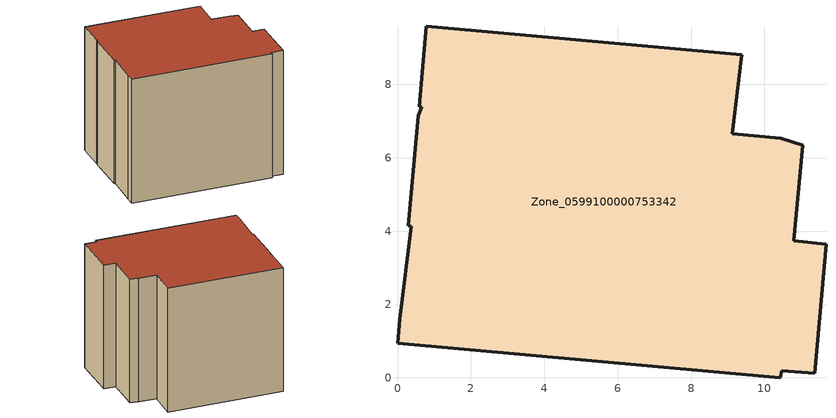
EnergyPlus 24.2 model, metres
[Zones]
Zone_0599100000753342
 floor ground (C_G): 0.56,7.15 0.67,7.39 0.59,7.39 0.79,9.59 9.38,8.81 9.13,6.65 10.45,6.53 11.04,6.34 10.8,3.74 11.68,3.64 11.37,0.12 10.47,0.19 10.44,0 0,0.94 0.06,1.6 0.38,4.14 0.29,4.14 z0
 wall outside (C_F): 9.38,8.81 0.79,9.59 0.59,7.39 0.67,7.39 0.56,7.15 0.29,4.14 0.38,4.14 0.06,1.6 0,0.94 10.44,0 10.47,0.19 11.37,0.12 11.68,3.64 10.8,3.74 11.04,6.34 10.45,6.53 9.13,6.65 9.38,8.81 z0:9.57
 roof outside (C_R): 0.56,7.15 0.29,4.14 0.38,4.14 0.06,1.6 0,0.94 10.44,0 10.47,0.19 11.37,0.12 11.68,3.64 10.8,3.74 11.04,6.34 10.45,6.53 9.13,6.65 9.38,8.81 0.79,9.59 0.59,7.39 0.67,7.39 z9.57
[BUILDING]
Pand.0599100000753342: North Axis=0; Terrain=City; Loads Convergence Tolerance Value=0.04; Temperature Convergence Tolerance Value=0.4; Solar Distribution=FullExterior; Maximum Number of Warmup Days=25; Minimum Number of Warmup Days=1
[Site:Location]
Rotterdam.The.Hague.AP_ZH_NLD Design_Conditions: Latitude=51.96; Longitude=4.45; Time Zone=1; Elevation=-4.5
[SITE:GROUNDTEMPERATURE:BUILDINGSURFACE]
18, 18, 18, 18, 18, 18, 18, 18, 18, 18, 18, 18
[MATERIAL] Thermal Absorptance=0.9; Solar Absorptance=0.7; Visible Absorptance=0.7
Name | Roughness | Thickness | Conductivity | Density | Specific Heat
G.TC.2006-2014 | MediumSmooth | 0.15 | 0.06 | 540 | 1210
F.TC.2006-2014 | Rough | 0.3 | 0.12 | 1920 | 840
R.TC.2006-2014 | MediumRough | 0.2 | 0.08 | 1500 | 1000
[CONSTRUCTION]
C_G: G.TC.2006-2014
C_F: F.TC.2006-2014
C_R: R.TC.2006-2014
[ZONE]
Zone_0599100000753342: Type=1; Multiplier=1; Ceiling Height=Autocalculate; Volume=Autocalculate; Floor Area=autocalculate; Part of Total Floor Area=Yes
[ZONEINFILTRATION:DESIGNFLOWRATE]
Infil_Zone_0599100000753342: Zone or ZoneList or Space or SpaceList=Zone_0599100000753342; Schedule=AlwaysOn; Design Flow Rate Calculation Method=Flow/Area; Flow Rate per Floor Area=0.0015; Constant Term Coefficient=1; Temperature Term Coefficient=0; Velocity Term Coefficient=0; Velocity Squared Term Coefficient=0
[HVACTEMPLATE:ZONE:IDEALLOADSAIRSYSTEM]
Zone_0599100000753342: Maximum Heating Supply Air Temperature=50; Minimum Cooling Supply Air Temperature=13; Maximum Heating Supply Air Humidity Ratio=0.0156; Minimum Cooling Supply Air Humidity Ratio=0.0077; Heating Limit=NoLimit; Cooling Limit=NoLimit; Dehumidification Control Type=ConstantSensibleHeatRatio; Cooling Sensible Heat Ratio=0.7; Dehumidification Setpoint=60; Humidification Control Type=None; Humidification Setpoint=30; Outdoor Air Method=None; Outdoor Air Flow Rate per Person=0.00944; Outdoor Air Flow Rate per Zone Floor Area=0; Outdoor Air Flow Rate per Zone=0; Demand Controlled Ventilation Type=None; Outdoor Air Economizer Type=NoEconomizer; Heat Recovery Type=None; Sensible Heat Recovery Effectiveness=0.7; Latent Heat Recovery Effectiveness=0.65
[ZONECONTROL:THERMOSTAT]
ThermostatControl_Zone_0599100000753342: Zone or ZoneList=Zone_0599100000753342; Control Type Schedule=DualSetpointControlType; Control 1=Thermostat_Zone_0599100000753342; Temperature Difference Between Cutout And Setpoint=0
[THERMOSTATSETPOINT:DUALSETPOINT]
Thermostat_Zone_0599100000753342: Heating Setpoint Temperature Schedule=HeatingSetpoint_Zone_0599100000753342; Cooling Setpoint Temperature Schedule=CoolingSetpoint_Zone_0599100000753342
[SCHEDULE:COMPACT]
HeatingSetpoint_Zone_0599100000753342: Through: 12/31, For: AllDays, Until: 24:00, 21
CoolingSetpoint_Zone_0599100000753342: Through: 12/31, For: AllDays, Until: 24:00, 24
DualSetpointControlType: Through: 12/31, For: AllDays, Until: 24:00, 4
AlwaysOn: Through: 12/31, For: AllDays, Until: 24:00, 1
